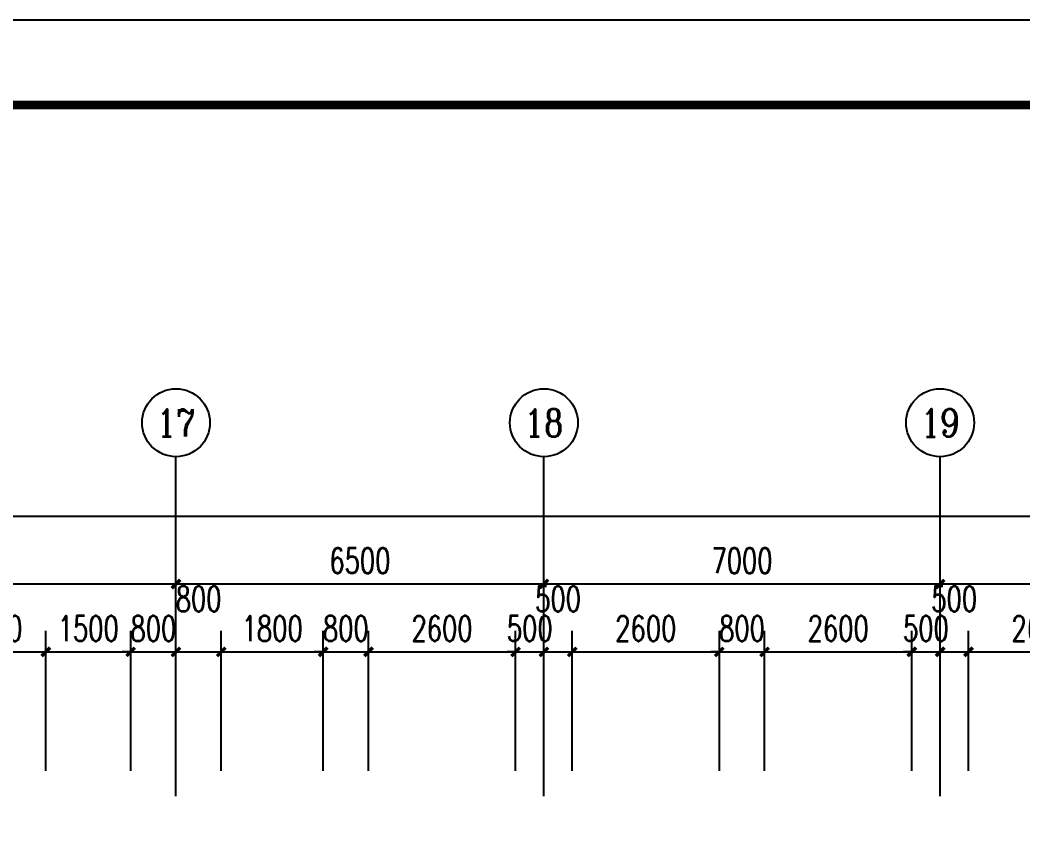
# Model space of a CAD drawing. Extents: x 1333527 to 1855755, y 1020844 to 1581249.
# Drawn here: x 1418519 to 1436238, y 1267898 to 1282088 of the extents above; entities that cross this region are included whole.
import ezdxf
from ezdxf.enums import TextEntityAlignment as Align

# ---------------------------------------------------------------- set-up
doc = ezdxf.new("R2010")
doc.units = 0
doc.header["$LTSCALE"] = 1000
doc.header["$PDSIZE"] = 5
doc.layers.add('1-建筑底图', color=8, linetype='Continuous', plot=False)
for name, color, linetype in [('AXIS_TEXT', 7, 'Continuous'), ('BTTK', 7, 'Continuous'), ('PUB_TITLE', 7, 'Continuous')]:
    doc.layers.add(name, color=color, linetype=linetype)
doc.styles.add('_TCH_AXIS', font='COMPLEX', dxfattribs={"bigfont": 'GBCBIG'})
doc.styles.add('_TCH_DIM_T3', font='SIMPLEX', dxfattribs={"width": 0.705882, "bigfont": 'GBCBIG'})
doc.styles.add('COMPLEX', font='COMPLEX')
doc.styles.add('HZ(TK)', font='geniso.shx', dxfattribs={"width": 0.9, "bigfont": 'hztxt.shx'})
doc.dimstyles.new('_TCH_ARCH&&150', dxfattribs={"dimtxt": 446.25, "dimasz": 150, "dimexe": 375, "dimexo": 450, "dimgap": 189.375, "dimtad": 1, "dimdec": 0, "dimzin": 0, "dimdsep": 46, "dimtxsty": '_TCH_DIM_T3', "dimblk": 'ARCHTICK', "dimcen": 0.09, "dimclrt": 7, "dimazin": 2, "dimtfac": 1, "dimtdec": 0, "dimtix": 1, "dimtmove": 2, "dimatfit": 3, "dimfxl": 1, "dimtolj": 1, "dimtzin": 0, "dimarcsym": 0})

# ---------------------------------------------------------------- blocks, each defined once
blk = doc.blocks.new('vhtemplate_2020年新竖式图框_A0')
at = {"layer": 'PUB_TITLE', "color": 7}
blk.add_lwpolyline([(0, 0), (1189, 0), (1189, 841), (0, 841)], close=True, dxfattribs=at)
at = {"layer": 'PUB_TITLE', "const_width": 1}
blk.add_lwpolyline([(25, 10), (1179, 10), (1179, 831), (25, 831)], close=True, dxfattribs=at)
at = {"layer": 'BTTK', "color": 4, "style": 'HZ(TK)', "width": 0.9}
for tag, p in [('合作单位', (1144, 743.5)), ('建设单位', (1144, 209.5)), ('工程名称', (1144, 176.5)), ('子项名称', (1154, 160)), ('图纸名称', (1144, 141))]:
    blk.add_attdef(tag, text='', height=3.5, dxfattribs=at).set_placement(p, align=Align.MIDDLE_CENTER)
for tag, p in [('注册证书号', (1156.5, 309.01)), ('注册印章号', (1156.5, 301.01)), ('设计号', (1154, 193)), ('图别', (1137.75, 34)), ('图号', (1170.25, 34)), ('版本号', (1137.75, 26)), ('日期', (1170.25, 26))]:
    blk.add_attdef(tag, text='', height=3.5, dxfattribs=at).set_placement(p, align=Align.MIDDLE)
blk = doc.blocks.new('_AXISO')
blk.add_circle((0, 0), 0.5)
at = {"layer": 'AXIS_TEXT', "style": 'COMPLEX', "width": 1.041667}
blk.add_attdef('A', text='', height=0.56, dxfattribs=at).set_placement((-0.25, -0.28), (0.25, -0.28), align=Align.FIT)
blk = doc.blocks.new('_ArchTick')
at = {"color": 0, "linetype": 'ByBlock', "const_width": 0.4}
blk.add_lwpolyline([(-0.5, -0.5), (0.5, 0.5)], dxfattribs=at)
blk = doc.blocks.new('*D359')
at = {"layer": '1-建筑底图', "color": 0, "lineweight": -2, "transparency": 16777216}
for p, q in [((58200, 91950), (58200, 94425)), ((60100, 91950), (60100, 94425)), ((58200, 94050), (60100, 94050))]:
    blk.add_line(p, q, dxfattribs=at)
at = {"layer": 'Defpoints', "color": 0}
for p in [(60100, 94050), (58200, 91500), (60100, 91500)]:
    blk.add_point(p, dxfattribs=at)
at = {"layer": '1-建筑底图', "color": 0, "lineweight": -2, "transparency": 16777216, "xscale": 150, "yscale": 150, "zscale": 150, "rotation": 180}
blk.add_blockref('_ArchTick', (58200, 94050), dxfattribs=at)
at = {"layer": '1-建筑底图', "color": 0, "lineweight": -2, "transparency": 16777216, "xscale": 150, "yscale": 150, "zscale": 150}
blk.add_blockref('_ArchTick', (60100, 94050), dxfattribs=at)
at = {"layer": '1-建筑底图', "color": 7, "transparency": 16777216, "insert": (59150, 94463), "char_height": 446.2, "attachment_point": 5, "style": '_TCH_DIM_T3'}
blk.add_mtext('\\A1;1900', dxfattribs=at)
blk = doc.blocks.new('*D360')
at = {"layer": '1-建筑底图', "color": 0, "lineweight": -2, "transparency": 16777216}
for p, q in [((60100, 91950), (60100, 94425)), ((61600, 91950), (61600, 94425)), ((60100, 94050), (61600, 94050))]:
    blk.add_line(p, q, dxfattribs=at)
at = {"layer": 'Defpoints', "color": 0}
for p in [(61600, 94050), (60100, 91500), (61600, 91500)]:
    blk.add_point(p, dxfattribs=at)
at = {"layer": '1-建筑底图', "color": 0, "lineweight": -2, "transparency": 16777216, "xscale": 150, "yscale": 150, "zscale": 150, "rotation": 180}
blk.add_blockref('_ArchTick', (60100, 94050), dxfattribs=at)
at = {"layer": '1-建筑底图', "color": 0, "lineweight": -2, "transparency": 16777216, "xscale": 150, "yscale": 150, "zscale": 150}
blk.add_blockref('_ArchTick', (61600, 94050), dxfattribs=at)
at = {"layer": '1-建筑底图', "color": 7, "transparency": 16777216, "insert": (60850, 94463), "char_height": 446.2, "attachment_point": 5, "style": '_TCH_DIM_T3'}
blk.add_mtext('\\A1;1500', dxfattribs=at)
blk = doc.blocks.new('*D361')
at = {"layer": '1-建筑底图', "color": 0, "lineweight": -2, "transparency": 16777216}
for p, q in [((61600, 91950), (61600, 94425)), ((62400, 91950), (62400, 94425)), ((61600, 94050), (61450, 94050)), ((61600, 94050), (62400, 94050)), ((62400, 94050), (62550, 94050))]:
    blk.add_line(p, q, dxfattribs=at)
at = {"layer": 'Defpoints', "color": 0}
for p in [(62400, 94050), (61600, 91500), (62400, 91500)]:
    blk.add_point(p, dxfattribs=at)
at = {"layer": '1-建筑底图', "color": 0, "lineweight": -2, "transparency": 16777216, "xscale": 150, "yscale": 150, "zscale": 150}
blk.add_blockref('_ArchTick', (61600, 94050), dxfattribs=at)
at = {"layer": '1-建筑底图', "color": 0, "lineweight": -2, "transparency": 16777216, "xscale": 150, "yscale": 150, "zscale": 150, "rotation": 180}
blk.add_blockref('_ArchTick', (62400, 94050), dxfattribs=at)
at = {"layer": '1-建筑底图', "color": 7, "transparency": 16777216, "insert": (62000, 94463), "char_height": 446.2, "attachment_point": 5, "style": '_TCH_DIM_T3'}
blk.add_mtext('\\A1;800', dxfattribs=at)
blk = doc.blocks.new('*D362')
at = {"layer": '1-建筑底图', "color": 0, "lineweight": -2, "transparency": 16777216}
for p, q in [((62400, 91950), (62400, 94425)), ((63200, 91950), (63200, 94425)), ((62400, 94050), (63200, 94050))]:
    blk.add_line(p, q, dxfattribs=at)
at = {"layer": 'Defpoints', "color": 0}
for p in [(63200, 94050), (62400, 91500), (63200, 91500)]:
    blk.add_point(p, dxfattribs=at)
at = {"layer": '1-建筑底图', "color": 0, "lineweight": -2, "transparency": 16777216, "xscale": 150, "yscale": 150, "zscale": 150, "rotation": 180}
blk.add_blockref('_ArchTick', (62400, 94050), dxfattribs=at)
at = {"layer": '1-建筑底图', "color": 0, "lineweight": -2, "transparency": 16777216, "xscale": 150, "yscale": 150, "zscale": 150}
blk.add_blockref('_ArchTick', (63200, 94050), dxfattribs=at)
at = {"layer": '1-建筑底图', "color": 7, "transparency": 16777216, "insert": (62800, 94988), "char_height": 446.2, "attachment_point": 5, "style": '_TCH_DIM_T3'}
blk.add_mtext('\\A1;800', dxfattribs=at)
blk = doc.blocks.new('*D363')
at = {"layer": '1-建筑底图', "color": 0, "lineweight": -2, "transparency": 16777216}
for p, q in [((63200, 91950), (63200, 94425)), ((65000, 91950), (65000, 94425)), ((63200, 94050), (65000, 94050))]:
    blk.add_line(p, q, dxfattribs=at)
at = {"layer": 'Defpoints', "color": 0}
for p in [(65000, 94050), (63200, 91500), (65000, 91500)]:
    blk.add_point(p, dxfattribs=at)
at = {"layer": '1-建筑底图', "color": 0, "lineweight": -2, "transparency": 16777216, "xscale": 150, "yscale": 150, "zscale": 150, "rotation": 180}
blk.add_blockref('_ArchTick', (63200, 94050), dxfattribs=at)
at = {"layer": '1-建筑底图', "color": 0, "lineweight": -2, "transparency": 16777216, "xscale": 150, "yscale": 150, "zscale": 150}
blk.add_blockref('_ArchTick', (65000, 94050), dxfattribs=at)
at = {"layer": '1-建筑底图', "color": 7, "transparency": 16777216, "insert": (64100, 94463), "char_height": 446.2, "attachment_point": 5, "style": '_TCH_DIM_T3'}
blk.add_mtext('\\A1;1800', dxfattribs=at)
blk = doc.blocks.new('*D364')
at = {"layer": '1-建筑底图', "color": 0, "lineweight": -2, "transparency": 16777216}
for p, q in [((65000, 91950), (65000, 94425)), ((65800, 91950), (65800, 94425)), ((65000, 94050), (64850, 94050)), ((65000, 94050), (65800, 94050)), ((65800, 94050), (65950, 94050))]:
    blk.add_line(p, q, dxfattribs=at)
at = {"layer": 'Defpoints', "color": 0}
for p in [(65800, 94050), (65000, 91500), (65800, 91500)]:
    blk.add_point(p, dxfattribs=at)
at = {"layer": '1-建筑底图', "color": 0, "lineweight": -2, "transparency": 16777216, "xscale": 150, "yscale": 150, "zscale": 150}
blk.add_blockref('_ArchTick', (65000, 94050), dxfattribs=at)
at = {"layer": '1-建筑底图', "color": 0, "lineweight": -2, "transparency": 16777216, "xscale": 150, "yscale": 150, "zscale": 150, "rotation": 180}
blk.add_blockref('_ArchTick', (65800, 94050), dxfattribs=at)
at = {"layer": '1-建筑底图', "color": 7, "transparency": 16777216, "insert": (65400, 94463), "char_height": 446.2, "attachment_point": 5, "style": '_TCH_DIM_T3'}
blk.add_mtext('\\A1;800', dxfattribs=at)
blk = doc.blocks.new('*D365')
at = {"layer": '1-建筑底图', "color": 0, "lineweight": -2, "transparency": 16777216}
for p, q in [((65800, 91950), (65800, 94425)), ((68400, 91950), (68400, 94425)), ((65800, 94050), (68400, 94050))]:
    blk.add_line(p, q, dxfattribs=at)
at = {"layer": 'Defpoints', "color": 0}
for p in [(68400, 94050), (65800, 91500), (68400, 91500)]:
    blk.add_point(p, dxfattribs=at)
at = {"layer": '1-建筑底图', "color": 0, "lineweight": -2, "transparency": 16777216, "xscale": 150, "yscale": 150, "zscale": 150, "rotation": 180}
blk.add_blockref('_ArchTick', (65800, 94050), dxfattribs=at)
at = {"layer": '1-建筑底图', "color": 0, "lineweight": -2, "transparency": 16777216, "xscale": 150, "yscale": 150, "zscale": 150}
blk.add_blockref('_ArchTick', (68400, 94050), dxfattribs=at)
at = {"layer": '1-建筑底图', "color": 7, "transparency": 16777216, "insert": (67100, 94463), "char_height": 446.2, "attachment_point": 5, "style": '_TCH_DIM_T3'}
blk.add_mtext('\\A1;2600', dxfattribs=at)
blk = doc.blocks.new('*D366')
at = {"layer": '1-建筑底图', "color": 0, "lineweight": -2, "transparency": 16777216}
for p, q in [((68400, 91950), (68400, 94425)), ((68900, 91950), (68900, 94425)), ((68400, 94050), (68250, 94050)), ((68400, 94050), (68900, 94050)), ((68900, 94050), (69050, 94050))]:
    blk.add_line(p, q, dxfattribs=at)
at = {"layer": 'Defpoints', "color": 0}
for p in [(68900, 94050), (68400, 91500), (68900, 91500)]:
    blk.add_point(p, dxfattribs=at)
at = {"layer": '1-建筑底图', "color": 0, "lineweight": -2, "transparency": 16777216, "xscale": 150, "yscale": 150, "zscale": 150}
blk.add_blockref('_ArchTick', (68400, 94050), dxfattribs=at)
at = {"layer": '1-建筑底图', "color": 0, "lineweight": -2, "transparency": 16777216, "xscale": 150, "yscale": 150, "zscale": 150, "rotation": 180}
blk.add_blockref('_ArchTick', (68900, 94050), dxfattribs=at)
at = {"layer": '1-建筑底图', "color": 7, "transparency": 16777216, "insert": (68650, 94463), "char_height": 446.2, "attachment_point": 5, "style": '_TCH_DIM_T3'}
blk.add_mtext('\\A1;500', dxfattribs=at)
blk = doc.blocks.new('*D367')
at = {"layer": '1-建筑底图', "color": 0, "lineweight": -2, "transparency": 16777216}
for p, q in [((68900, 91950), (68900, 94425)), ((69400, 91950), (69400, 94425)), ((68900, 94050), (69400, 94050))]:
    blk.add_line(p, q, dxfattribs=at)
at = {"layer": 'Defpoints', "color": 0}
for p in [(69400, 94050), (68900, 91500), (69400, 91500)]:
    blk.add_point(p, dxfattribs=at)
at = {"layer": '1-建筑底图', "color": 0, "lineweight": -2, "transparency": 16777216, "xscale": 150, "yscale": 150, "zscale": 150, "rotation": 180}
blk.add_blockref('_ArchTick', (68900, 94050), dxfattribs=at)
at = {"layer": '1-建筑底图', "color": 0, "lineweight": -2, "transparency": 16777216, "xscale": 150, "yscale": 150, "zscale": 150}
blk.add_blockref('_ArchTick', (69400, 94050), dxfattribs=at)
at = {"layer": '1-建筑底图', "color": 7, "transparency": 16777216, "insert": (69150, 94988), "char_height": 446.2, "attachment_point": 5, "style": '_TCH_DIM_T3'}
blk.add_mtext('\\A1;500', dxfattribs=at)
blk = doc.blocks.new('*D368')
at = {"layer": '1-建筑底图', "color": 0, "lineweight": -2, "transparency": 16777216}
for p, q in [((69400, 91950), (69400, 94425)), ((72000, 91950), (72000, 94425)), ((69400, 94050), (72000, 94050))]:
    blk.add_line(p, q, dxfattribs=at)
at = {"layer": 'Defpoints', "color": 0}
for p in [(72000, 94050), (69400, 91500), (72000, 91500)]:
    blk.add_point(p, dxfattribs=at)
at = {"layer": '1-建筑底图', "color": 0, "lineweight": -2, "transparency": 16777216, "xscale": 150, "yscale": 150, "zscale": 150, "rotation": 180}
blk.add_blockref('_ArchTick', (69400, 94050), dxfattribs=at)
at = {"layer": '1-建筑底图', "color": 0, "lineweight": -2, "transparency": 16777216, "xscale": 150, "yscale": 150, "zscale": 150}
blk.add_blockref('_ArchTick', (72000, 94050), dxfattribs=at)
at = {"layer": '1-建筑底图', "color": 7, "transparency": 16777216, "insert": (70700, 94463), "char_height": 446.2, "attachment_point": 5, "style": '_TCH_DIM_T3'}
blk.add_mtext('\\A1;2600', dxfattribs=at)
blk = doc.blocks.new('*D369')
at = {"layer": '1-建筑底图', "color": 0, "lineweight": -2, "transparency": 16777216}
for p, q in [((72000, 91950), (72000, 94425)), ((72800, 91950), (72800, 94425)), ((72000, 94050), (71850, 94050)), ((72000, 94050), (72800, 94050)), ((72800, 94050), (72950, 94050))]:
    blk.add_line(p, q, dxfattribs=at)
at = {"layer": 'Defpoints', "color": 0}
for p in [(72800, 94050), (72000, 91500), (72800, 91500)]:
    blk.add_point(p, dxfattribs=at)
at = {"layer": '1-建筑底图', "color": 0, "lineweight": -2, "transparency": 16777216, "xscale": 150, "yscale": 150, "zscale": 150}
blk.add_blockref('_ArchTick', (72000, 94050), dxfattribs=at)
at = {"layer": '1-建筑底图', "color": 0, "lineweight": -2, "transparency": 16777216, "xscale": 150, "yscale": 150, "zscale": 150, "rotation": 180}
blk.add_blockref('_ArchTick', (72800, 94050), dxfattribs=at)
at = {"layer": '1-建筑底图', "color": 7, "transparency": 16777216, "insert": (72400, 94463), "char_height": 446.2, "attachment_point": 5, "style": '_TCH_DIM_T3'}
blk.add_mtext('\\A1;800', dxfattribs=at)
blk = doc.blocks.new('*D370')
at = {"layer": '1-建筑底图', "color": 0, "lineweight": -2, "transparency": 16777216}
for p, q in [((72800, 91950), (72800, 94425)), ((75400, 91950), (75400, 94425)), ((72800, 94050), (75400, 94050))]:
    blk.add_line(p, q, dxfattribs=at)
at = {"layer": 'Defpoints', "color": 0}
for p in [(75400, 94050), (72800, 91500), (75400, 91500)]:
    blk.add_point(p, dxfattribs=at)
at = {"layer": '1-建筑底图', "color": 0, "lineweight": -2, "transparency": 16777216, "xscale": 150, "yscale": 150, "zscale": 150, "rotation": 180}
blk.add_blockref('_ArchTick', (72800, 94050), dxfattribs=at)
at = {"layer": '1-建筑底图', "color": 0, "lineweight": -2, "transparency": 16777216, "xscale": 150, "yscale": 150, "zscale": 150}
blk.add_blockref('_ArchTick', (75400, 94050), dxfattribs=at)
at = {"layer": '1-建筑底图', "color": 7, "transparency": 16777216, "insert": (74100, 94463), "char_height": 446.2, "attachment_point": 5, "style": '_TCH_DIM_T3'}
blk.add_mtext('\\A1;2600', dxfattribs=at)
blk = doc.blocks.new('*D371')
at = {"layer": '1-建筑底图', "color": 0, "lineweight": -2, "transparency": 16777216}
for p, q in [((75400, 91950), (75400, 94425)), ((75900, 91950), (75900, 94425)), ((75400, 94050), (75250, 94050)), ((75400, 94050), (75900, 94050)), ((75900, 94050), (76050, 94050))]:
    blk.add_line(p, q, dxfattribs=at)
at = {"layer": 'Defpoints', "color": 0}
for p in [(75900, 94050), (75400, 91500), (75900, 91500)]:
    blk.add_point(p, dxfattribs=at)
at = {"layer": '1-建筑底图', "color": 0, "lineweight": -2, "transparency": 16777216, "xscale": 150, "yscale": 150, "zscale": 150}
blk.add_blockref('_ArchTick', (75400, 94050), dxfattribs=at)
at = {"layer": '1-建筑底图', "color": 0, "lineweight": -2, "transparency": 16777216, "xscale": 150, "yscale": 150, "zscale": 150, "rotation": 180}
blk.add_blockref('_ArchTick', (75900, 94050), dxfattribs=at)
at = {"layer": '1-建筑底图', "color": 7, "transparency": 16777216, "insert": (75650, 94463), "char_height": 446.2, "attachment_point": 5, "style": '_TCH_DIM_T3'}
blk.add_mtext('\\A1;500', dxfattribs=at)
blk = doc.blocks.new('*D372')
at = {"layer": '1-建筑底图', "color": 0, "lineweight": -2, "transparency": 16777216}
for p, q in [((75900, 91950), (75900, 94425)), ((76400, 91950), (76400, 94425)), ((75900, 94050), (76400, 94050))]:
    blk.add_line(p, q, dxfattribs=at)
at = {"layer": 'Defpoints', "color": 0}
for p in [(76400, 94050), (75900, 91500), (76400, 91500)]:
    blk.add_point(p, dxfattribs=at)
at = {"layer": '1-建筑底图', "color": 0, "lineweight": -2, "transparency": 16777216, "xscale": 150, "yscale": 150, "zscale": 150, "rotation": 180}
blk.add_blockref('_ArchTick', (75900, 94050), dxfattribs=at)
at = {"layer": '1-建筑底图', "color": 0, "lineweight": -2, "transparency": 16777216, "xscale": 150, "yscale": 150, "zscale": 150}
blk.add_blockref('_ArchTick', (76400, 94050), dxfattribs=at)
at = {"layer": '1-建筑底图', "color": 7, "transparency": 16777216, "insert": (76150, 94988), "char_height": 446.2, "attachment_point": 5, "style": '_TCH_DIM_T3'}
blk.add_mtext('\\A1;500', dxfattribs=at)
blk = doc.blocks.new('*D373')
at = {"layer": '1-建筑底图', "color": 0, "lineweight": -2, "transparency": 16777216}
for p, q in [((76400, 91950), (76400, 94425)), ((79000, 91950), (79000, 94425)), ((76400, 94050), (79000, 94050))]:
    blk.add_line(p, q, dxfattribs=at)
at = {"layer": 'Defpoints', "color": 0}
for p in [(79000, 94050), (76400, 91500), (79000, 91500)]:
    blk.add_point(p, dxfattribs=at)
at = {"layer": '1-建筑底图', "color": 0, "lineweight": -2, "transparency": 16777216, "xscale": 150, "yscale": 150, "zscale": 150, "rotation": 180}
blk.add_blockref('_ArchTick', (76400, 94050), dxfattribs=at)
at = {"layer": '1-建筑底图', "color": 0, "lineweight": -2, "transparency": 16777216, "xscale": 150, "yscale": 150, "zscale": 150}
blk.add_blockref('_ArchTick', (79000, 94050), dxfattribs=at)
at = {"layer": '1-建筑底图', "color": 7, "transparency": 16777216, "insert": (77700, 94463), "char_height": 446.2, "attachment_point": 5, "style": '_TCH_DIM_T3'}
blk.add_mtext('\\A1;2600', dxfattribs=at)
blk = doc.blocks.new('*D477')
at = {"layer": '1-建筑底图', "color": 0, "lineweight": -2, "transparency": 16777216}
for p, q in [((55400, 91950), (55400, 95625)), ((62400, 91950), (62400, 95625)), ((55400, 95250), (62400, 95250))]:
    blk.add_line(p, q, dxfattribs=at)
at = {"layer": 'Defpoints', "color": 0}
for p in [(62400, 95250), (55400, 91500), (62400, 91500)]:
    blk.add_point(p, dxfattribs=at)
at = {"layer": '1-建筑底图', "color": 0, "lineweight": -2, "transparency": 16777216, "xscale": 150, "yscale": 150, "zscale": 150, "rotation": 180}
blk.add_blockref('_ArchTick', (55400, 95250), dxfattribs=at)
at = {"layer": '1-建筑底图', "color": 0, "lineweight": -2, "transparency": 16777216, "xscale": 150, "yscale": 150, "zscale": 150}
blk.add_blockref('_ArchTick', (62400, 95250), dxfattribs=at)
at = {"layer": '1-建筑底图', "color": 7, "transparency": 16777216, "insert": (58900, 95663), "char_height": 446.2, "attachment_point": 5, "style": '_TCH_DIM_T3'}
blk.add_mtext('\\A1;7000', dxfattribs=at)
blk = doc.blocks.new('*D478')
at = {"layer": '1-建筑底图', "color": 0, "lineweight": -2, "transparency": 16777216}
for p, q in [((62400, 91950), (62400, 95625)), ((68900, 91950), (68900, 95625)), ((62400, 95250), (68900, 95250))]:
    blk.add_line(p, q, dxfattribs=at)
at = {"layer": 'Defpoints', "color": 0}
for p in [(68900, 95250), (62400, 91500), (68900, 91500)]:
    blk.add_point(p, dxfattribs=at)
at = {"layer": '1-建筑底图', "color": 0, "lineweight": -2, "transparency": 16777216, "xscale": 150, "yscale": 150, "zscale": 150, "rotation": 180}
blk.add_blockref('_ArchTick', (62400, 95250), dxfattribs=at)
at = {"layer": '1-建筑底图', "color": 0, "lineweight": -2, "transparency": 16777216, "xscale": 150, "yscale": 150, "zscale": 150}
blk.add_blockref('_ArchTick', (68900, 95250), dxfattribs=at)
at = {"layer": '1-建筑底图', "color": 7, "transparency": 16777216, "insert": (65650, 95663), "char_height": 446.2, "attachment_point": 5, "style": '_TCH_DIM_T3'}
blk.add_mtext('\\A1;6500', dxfattribs=at)
blk = doc.blocks.new('*D479')
at = {"layer": '1-建筑底图', "color": 0, "lineweight": -2, "transparency": 16777216}
for p, q in [((68900, 91950), (68900, 95625)), ((75900, 91950), (75900, 95625)), ((68900, 95250), (75900, 95250))]:
    blk.add_line(p, q, dxfattribs=at)
at = {"layer": 'Defpoints', "color": 0}
for p in [(75900, 95250), (68900, 91500), (75900, 91500)]:
    blk.add_point(p, dxfattribs=at)
at = {"layer": '1-建筑底图', "color": 0, "lineweight": -2, "transparency": 16777216, "xscale": 150, "yscale": 150, "zscale": 150, "rotation": 180}
blk.add_blockref('_ArchTick', (68900, 95250), dxfattribs=at)
at = {"layer": '1-建筑底图', "color": 0, "lineweight": -2, "transparency": 16777216, "xscale": 150, "yscale": 150, "zscale": 150}
blk.add_blockref('_ArchTick', (75900, 95250), dxfattribs=at)
at = {"layer": '1-建筑底图', "color": 7, "transparency": 16777216, "insert": (72400, 95663), "char_height": 446.2, "attachment_point": 5, "style": '_TCH_DIM_T3'}
blk.add_mtext('\\A1;7000', dxfattribs=at)
blk = doc.blocks.new('*D480')
at = {"layer": '1-建筑底图', "color": 0, "lineweight": -2, "transparency": 16777216}
for p, q in [((75900, 91950), (75900, 95625)), ((82900, 91950), (82900, 95625)), ((75900, 95250), (82900, 95250))]:
    blk.add_line(p, q, dxfattribs=at)
at = {"layer": 'Defpoints', "color": 0}
for p in [(82900, 95250), (75900, 91500), (82900, 91500)]:
    blk.add_point(p, dxfattribs=at)
at = {"layer": '1-建筑底图', "color": 0, "lineweight": -2, "transparency": 16777216, "xscale": 150, "yscale": 150, "zscale": 150, "rotation": 180}
blk.add_blockref('_ArchTick', (75900, 95250), dxfattribs=at)
at = {"layer": '1-建筑底图', "color": 0, "lineweight": -2, "transparency": 16777216, "xscale": 150, "yscale": 150, "zscale": 150}
blk.add_blockref('_ArchTick', (82900, 95250), dxfattribs=at)
at = {"layer": '1-建筑底图', "color": 7, "transparency": 16777216, "insert": (79400, 95663), "char_height": 446.2, "attachment_point": 5, "style": '_TCH_DIM_T3'}
blk.add_mtext('\\A1;7000', dxfattribs=at)
blk = doc.blocks.new('*D486')
at = {"layer": '1-建筑底图', "color": 0, "lineweight": -2, "transparency": 16777216}
for p, q in [((400, 91950), (400, 96825)), ((111600, 91950), (111600, 96825)), ((400, 96450), (111600, 96450))]:
    blk.add_line(p, q, dxfattribs=at)
at = {"layer": 'Defpoints', "color": 0}
for p in [(111600, 96450), (400, 91500), (111600, 91500)]:
    blk.add_point(p, dxfattribs=at)
at = {"layer": '1-建筑底图', "color": 0, "lineweight": -2, "transparency": 16777216, "xscale": 150, "yscale": 150, "zscale": 150, "rotation": 180}
blk.add_blockref('_ArchTick', (400, 96450), dxfattribs=at)
at = {"layer": '1-建筑底图', "color": 0, "lineweight": -2, "transparency": 16777216, "xscale": 150, "yscale": 150, "zscale": 150}
blk.add_blockref('_ArchTick', (111600, 96450), dxfattribs=at)
at = {"layer": '1-建筑底图', "color": 7, "transparency": 16777216, "insert": (56000, 96863), "char_height": 446.2, "attachment_point": 5, "style": '_TCH_DIM_T3'}
blk.add_mtext('\\A1;111200', dxfattribs=at)
blk = doc.blocks.new('1-一层建筑底图')
at = {"layer": '1-建筑底图', "color": 8}
for p, q in [((62400, 91500), (62400, 97500)), ((68900, 91500), (68900, 97500)), ((75900, 91500), (75900, 97500))]:
    blk.add_line(p, q, dxfattribs=at)
ref = blk.add_blockref('_AXISO', (62400, 98100), dxfattribs=dict(at, xscale=1200, yscale=1200, zscale=1200))
ref.add_attrib('A', '17', dxfattribs={"layer": 'AXIS_TEXT', "height": 481.71, "style": '_TCH_AXIS', "width": 1.034483}).set_placement((62055.9, 97859.1), (62744.1, 97859.1), align=Align.FIT)
ref = blk.add_blockref('_AXISO', (68900, 98100), dxfattribs=dict(at, xscale=1200, yscale=1200, zscale=1200))
ref.add_attrib('A', '18', dxfattribs={"layer": 'AXIS_TEXT', "height": 481.71, "style": '_TCH_AXIS', "width": 1.034483}).set_placement((68555.9, 97859.1), (69244.1, 97859.1), align=Align.FIT)
ref = blk.add_blockref('_AXISO', (75900, 98100), dxfattribs=dict(at, xscale=1200, yscale=1200, zscale=1200))
ref.add_attrib('A', '19', dxfattribs={"layer": 'AXIS_TEXT', "height": 492.67, "style": '_TCH_AXIS'}).set_placement((75559.8, 97853.7), (76240.2, 97853.7), align=Align.FIT)
for p1, p2, distance, picture, middle in [((400, 91500), (111600, 91500), 4950, '*D486', (56000, 96862.5)), ((55400, 91500), (62400, 91500), 3750, '*D477', (58900, 95662.5)), ((62400, 91500), (68900, 91500), 3750, '*D478', (65650, 95662.5)), ((68900, 91500), (75900, 91500), 3750, '*D479', (72400, 95662.5)), ((75900, 91500), (82900, 91500), 3750, '*D480', (79400, 95662.5)), ((58200, 91500), (60100, 91500), 2550, '*D359', (59150, 94462.5)), ((60100, 91500), (61600, 91500), 2550, '*D360', (60850, 94462.5)), ((61600, 91500), (62400, 91500), 2550, '*D361', (62000, 94462.5)), ((63200, 91500), (65000, 91500), 2550, '*D363', (64100, 94462.5)), ((65000, 91500), (65800, 91500), 2550, '*D364', (65400, 94462.5)), ((65800, 91500), (68400, 91500), 2550, '*D365', (67100, 94462.5)), ((68400, 91500), (68900, 91500), 2550, '*D366', (68650, 94462.5)), ((69400, 91500), (72000, 91500), 2550, '*D368', (70700, 94462.5)), ((72000, 91500), (72800, 91500), 2550, '*D369', (72400, 94462.5)), ((72800, 91500), (75400, 91500), 2550, '*D370', (74100, 94462.5)), ((75400, 91500), (75900, 91500), 2550, '*D371', (75650, 94462.5)), ((76400, 91500), (79000, 91500), 2550, '*D373', (77700, 94462.5))]:
    dim = blk.add_aligned_dim(p1=p1, p2=p2, distance=distance, dimstyle='_TCH_ARCH&&150', dxfattribs=at)
    dim.commit()
    dim.dimension.update_dxf_attribs({"geometry": picture, "text_midpoint": middle})
for base, p1, p2, picture, middle in [((63200, 94050), (62400, 91500), (63200, 91500), '*D362', (62800, 94987.5)), ((69400, 94050), (68900, 91500), (69400, 91500), '*D367', (69150, 94987.5)), ((76400, 94050), (75900, 91500), (76400, 91500), '*D372', (76150, 94987.5))]:
    dim = blk.add_linear_dim(base=base, p1=p1, p2=p2, angle=0, dimstyle='_TCH_ARCH&&150', dxfattribs=at)
    dim.commit()
    dim.dimension.update_dxf_attribs({"geometry": picture, "text_midpoint": middle, "dimtype": 161})

msp = doc.modelspace()

# ---------------------------------------------------------------- linework, layer by layer
at = {"layer": 'PUB_TITLE'}
msp.add_lwpolyline([(1333527, 1155938), (1511877, 1155938), (1511877, 1282088), (1333527, 1282088)], close=True, dxfattribs=at)
at = {"layer": 'PUB_TITLE', "const_width": 150}
msp.add_lwpolyline([(1337277, 1157438), (1510377, 1157438), (1510377, 1280588), (1337277, 1280588)], close=True, dxfattribs=at)

# ---------------------------------------------------------------- block references
at = {"xscale": 150, "yscale": 150, "zscale": 150}
msp.add_blockref('vhtemplate_2020年新竖式图框_A0', (1333527, 1155938), dxfattribs=at)
at = {"layer": '1-建筑底图'}
msp.add_blockref('1-一层建筑底图', (1358874, 1176871), dxfattribs=at)

doc.saveas('drawing.dxf')
